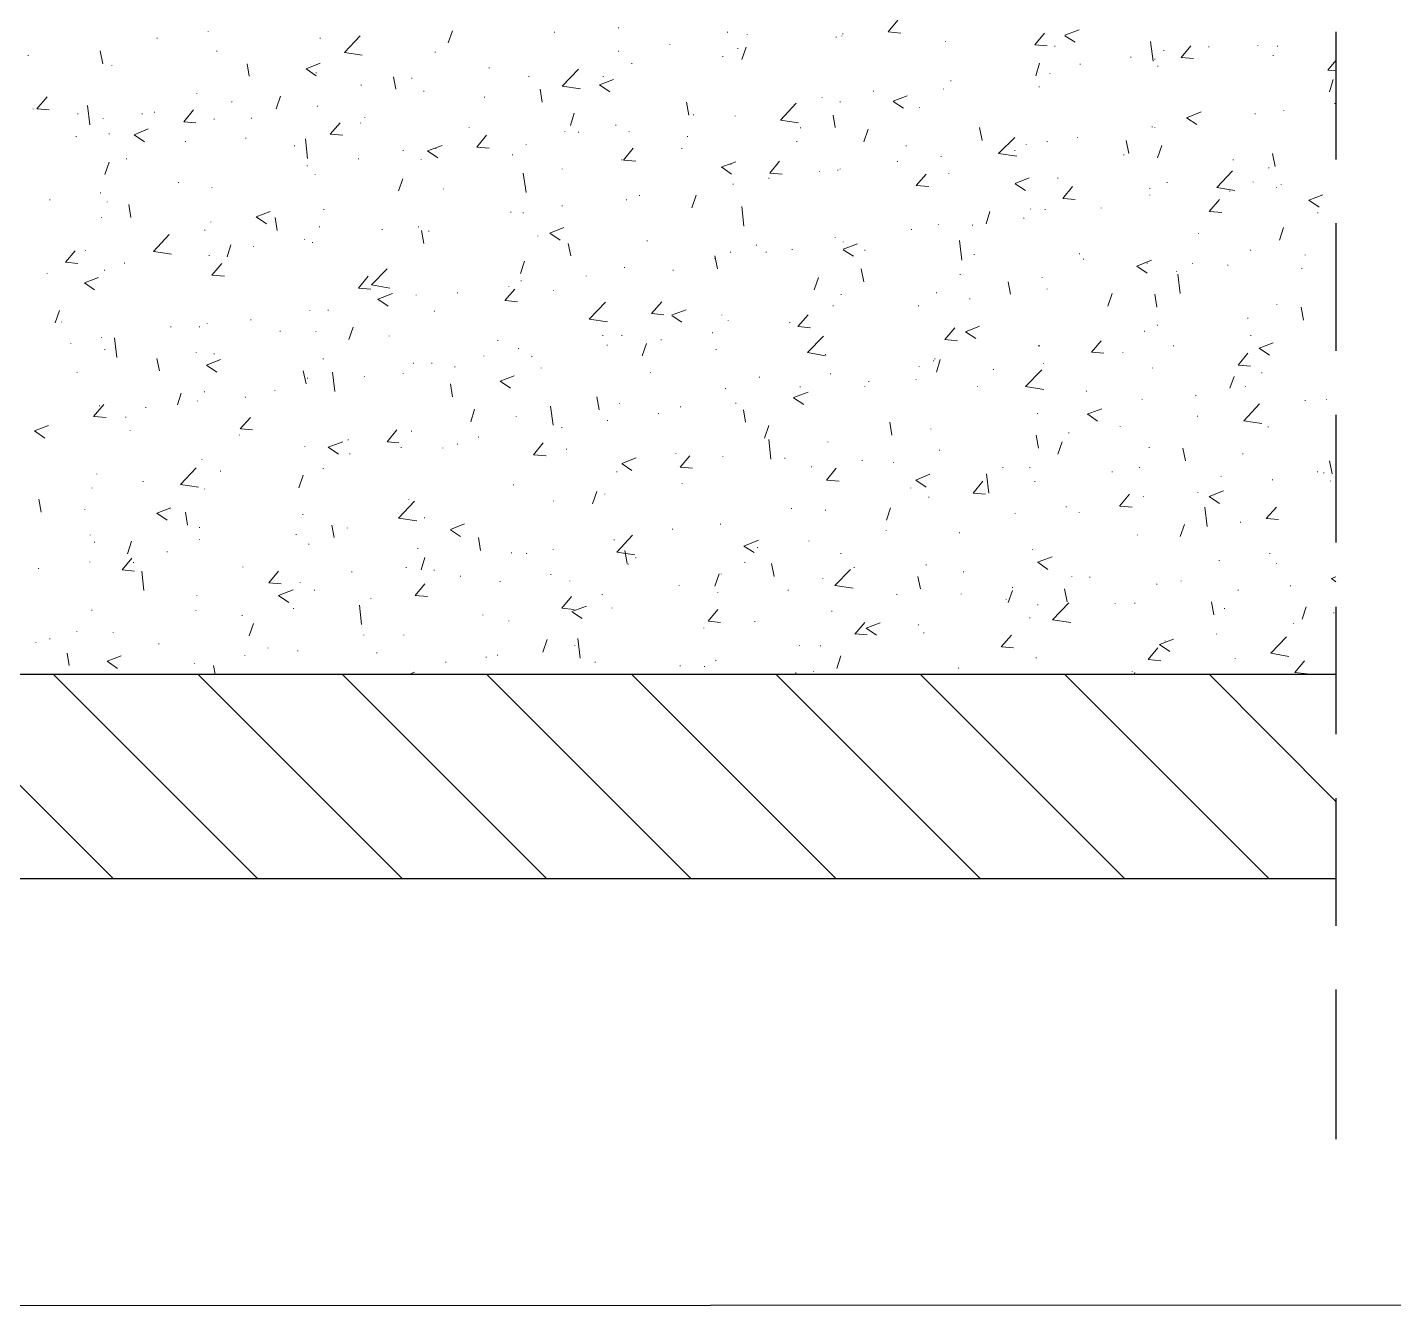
# Model space of a CAD drawing. Header units: millimetres. Extents: x 0.3 to 47.5, y 0.1 to 28.
# Drawn here: x 17.44 to 19.547, y 0.116 to 2.094 of the extents above; entities that cross this region are included whole.
import ezdxf

# ---------------------------------------------------------------- set-up
doc = ezdxf.new("R2010")
doc.units = ezdxf.units.MM
doc.layers.add('PDF _Geometria', color=7, linetype='Continuous')

msp = doc.modelspace()

# ---------------------------------------------------------------- linework, layer by layer
at = {"layer": 'PDF _Geometria', "lineweight": 25}
msp.add_lwpolyline([(0.2517, 27.9682), (47.4858, 27.9682), (47.485, 0.1366), (0.2517, 0.1157)], close=True, dxfattribs=at)
at = {"layer": 'PDF _Geometria', "lineweight": 9}
for points in [[(17.7192, 2.0866), (17.7192, 2.0874)], [(18.0892, 2.0699), (18.0958, 2.0882)], [(18.2533, 2.0857), (18.2533, 2.0866)], [(18.3517, 2.0924), (18.3517, 2.0932)], [(18.52, 2.0857), (18.52, 2.0866)], [(18.7867, 2.0849), (18.7675, 2.0866), (18.7825, 2.1049)], [(19.04, 2.0816), (19.0617, 2.0899)], [(17.6408, 2.0766), (17.6408, 2.0774)], [(17.8917, 2.0766), (17.8917, 2.0774)], [(17.9567, 2.0507), (17.9292, 2.0549), (17.9533, 2.0807)], [(18.4308, 2.0666), (18.4308, 2.0674)], [(18.55, 2.0824), (18.55, 2.0832)], [(18.6875, 2.0782), (18.6875, 2.0791)], [(18.6958, 2.0799), (18.6958, 2.0807)], [(18.6975, 2.0832), (18.6975, 2.0841)], [(18.8558, 2.0716), (18.8558, 2.0724)], [(19.0125, 2.0649), (18.9933, 2.0666), (19.0083, 2.0849)], [(19.0242, 2.0641), (19.0242, 2.0649)], [(19.04, 2.0807), (19.0558, 2.0707)], [(19.1758, 2.0416), (19.1717, 2.0716)], [(19.2383, 2.0457), (19.2192, 2.0474), (19.2342, 2.0649)], [(19.3375, 2.0649), (19.3375, 2.0657)], [(19.3675, 2.0641), (19.3675, 2.0649)], [(17.4417, 2.0499), (17.4417, 2.0507)], [(17.5567, 2.0374), (17.5525, 2.0574)], [(17.7325, 2.0566), (17.7325, 2.0574)], [(18.0692, 2.0549), (18.0692, 2.0557)], [(18.3517, 2.0566), (18.3517, 2.0574)], [(18.5125, 2.0482), (18.5125, 2.0491)], [(18.5358, 2.0607), (18.5358, 2.0616)], [(18.5417, 2.0441), (18.5483, 2.0632)], [(19.1417, 2.0474), (19.1417, 2.0482)], [(19.1783, 2.0441), (19.1783, 2.0449)], [(19.1925, 2.0574), (19.1925, 2.0582)], [(19.2617, 2.0632), (19.2617, 2.0641)], [(19.3608, 2.0499), (19.3608, 2.0507)], [(17.5708, 2.0341), (17.5708, 2.0349)], [(17.7825, 2.0182), (17.7792, 2.0374)], [(17.8858, 2.0191), (17.87, 2.0299), (17.8917, 2.0382)], [(17.8858, 2.0232), (17.8858, 2.0241)], [(18.1525, 2.0307), (18.1525, 2.0316)], [(18.2933, 1.9991), (18.265, 2.0032), (18.29, 2.0291)], [(18.3725, 2.0374), (18.3725, 2.0382)], [(18.995, 2.0191), (19.0008, 2.0382)], [(19.0167, 2.0224), (19.0167, 2.0232)], [(19.0633, 2.0366), (19.0633, 2.0374)], [(19.1833, 2.0332), (19.1833, 2.0341)], [(19.4575, 2.0266), (19.445, 2.0274), (19.4575, 2.0424)], [(17.955, 2.0041), (17.955, 2.0049)], [(18.0083, 1.9982), (18.005, 2.0174)], [(18.0333, 2.0149), (18.0333, 2.0157)], [(18.2133, 2.0174), (18.2133, 2.0182)], [(18.3383, 1.9941), (18.3225, 2.0049), (18.3442, 2.0132)], [(18.3283, 2.0174), (18.3283, 2.0182)], [(18.8642, 2.0107), (18.8642, 2.0116)], [(19, 2.0016), (19, 2.0024)], [(19.4475, 1.9941), (19.4533, 2.0132)], [(17.455, 1.9682), (17.4708, 1.9866)], [(17.7017, 1.9916), (17.7017, 1.9924)], [(17.8242, 1.9682), (17.8308, 1.9874)], [(18.0517, 1.9949), (18.0517, 1.9957)], [(18.145, 1.9857), (18.145, 1.9866)], [(18.2342, 1.9782), (18.2308, 1.9982)], [(18.6658, 1.9849), (18.6658, 1.9857)], [(18.745, 1.9949), (18.745, 1.9957)], [(18.775, 1.9799), (18.7967, 1.9882)], [(18.8525, 1.9982), (18.8525, 1.9991)], [(17.4492, 1.9674), (17.4492, 1.9682)], [(17.4558, 1.9682), (17.4742, 1.9666)], [(17.5183, 1.9599), (17.5183, 1.9607)], [(17.5367, 1.9432), (17.5333, 1.9732)], [(17.6175, 1.9599), (17.6175, 1.9607)], [(17.6367, 1.9624), (17.6367, 1.9632)], [(17.7, 1.9466), (17.6817, 1.9482), (17.6967, 1.9666)], [(17.7558, 1.9782), (17.7558, 1.9791)], [(17.8875, 1.9716), (17.8875, 1.9724)], [(18.2775, 1.9424), (18.2833, 1.9616)], [(18.46, 1.9582), (18.4567, 1.9782)], [(18.4675, 1.9582), (18.4675, 1.9591)], [(18.6292, 1.9466), (18.6017, 1.9507), (18.6258, 1.9766)], [(18.6933, 1.9782), (18.6933, 1.9791)], [(18.775, 1.9791), (18.7908, 1.9691)], [(18.8158, 1.9699), (18.8158, 1.9707)], [(19.2433, 1.9441), (19.2275, 1.9541), (19.25, 1.9632)], [(19.3333, 1.9599), (19.3333, 1.9607)], [(19.3775, 1.9649), (19.3775, 1.9657)], [(19.4558, 1.9757), (19.4558, 1.9766)], [(17.5575, 1.9524), (17.5575, 1.9532)], [(17.7283, 1.9516), (17.7283, 1.9524)], [(17.7858, 1.9532), (17.7858, 1.9541)], [(17.9267, 1.9274), (17.9075, 1.9291), (17.9225, 1.9466)], [(17.9542, 1.9457), (17.9542, 1.9466)], [(17.9608, 1.9541), (17.9608, 1.9549)], [(18.1217, 1.9391), (18.1217, 1.9399)], [(18.3475, 1.9424), (18.3475, 1.9432)], [(18.5317, 1.9566), (18.5317, 1.9574)], [(18.6325, 1.9382), (18.6325, 1.9391)], [(18.6858, 1.9391), (18.6825, 1.9582)], [(18.9125, 1.9191), (18.9083, 1.9391)], [(19.1742, 1.9399), (19.1742, 1.9407)], [(19.1783, 1.9391), (19.1783, 1.9399)], [(17.5158, 1.9249), (17.5158, 1.9257)], [(17.5667, 1.9291), (17.5667, 1.9299)], [(17.6208, 1.9174), (17.605, 1.9282), (17.6267, 1.9374)], [(17.6842, 1.9174), (17.6842, 1.9182)], [(17.7775, 1.9224), (17.7775, 1.9232)], [(17.8725, 1.8916), (17.8692, 1.9216)], [(18.1525, 1.9074), (18.1333, 1.9091), (18.1483, 1.9274)], [(18.2692, 1.9324), (18.2692, 1.9332)], [(18.29, 1.9316), (18.29, 1.9324)], [(18.3683, 1.9324), (18.3683, 1.9332)], [(18.4583, 1.9249), (18.4583, 1.9257)], [(18.6267, 1.9174), (18.6267, 1.9182)], [(18.73, 1.9174), (18.7367, 1.9366)], [(18.9658, 1.8949), (18.9375, 1.8991), (18.9625, 1.9241)], [(19.0125, 1.9174), (19.0125, 1.9182)], [(19.0592, 1.9232), (19.0592, 1.9241)], [(19.1383, 1.8991), (19.1342, 1.9191)], [(17.8525, 1.9107), (17.8525, 1.9116)], [(18.02, 1.9032), (18.02, 1.9041)], [(18.0733, 1.8924), (18.0575, 1.9032), (18.08, 1.9116)], [(18.07, 1.9066), (18.07, 1.9074)], [(18.1883, 1.8966), (18.1883, 1.8974)], [(18.2092, 1.9124), (18.2092, 1.9132)], [(18.3783, 1.8874), (18.3592, 1.8891), (18.3742, 1.9074)], [(18.4492, 1.9066), (18.4492, 1.9074)], [(18.795, 1.9107), (18.795, 1.9116)], [(18.9625, 1.9032), (18.9625, 1.9041)], [(18.98, 1.9124), (18.98, 1.9132)], [(19.1308, 1.8966), (19.1308, 1.8974)], [(19.1825, 1.8924), (19.1892, 1.9116)], [(19.3642, 1.8791), (19.36, 1.8991)], [(17.56, 1.8666), (17.5667, 1.8857)], [(17.5933, 1.8907), (17.5933, 1.8916)], [(17.8717, 1.8799), (17.8717, 1.8807)], [(17.9508, 1.8907), (17.9508, 1.8916)], [(18.0475, 1.8899), (18.0475, 1.8907)], [(18.265, 1.8749), (18.265, 1.8757)], [(18.3567, 1.8891), (18.3567, 1.8899)], [(18.51, 1.8782), (18.5325, 1.8866)], [(18.5108, 1.8782), (18.5258, 1.8674)], [(18.525, 1.8824), (18.525, 1.8832)], [(18.6042, 1.8674), (18.585, 1.8691), (18.6, 1.8874)], [(18.6933, 1.8749), (18.6933, 1.8757)], [(18.7817, 1.8866), (18.7817, 1.8874)], [(18.8492, 1.8941), (18.8492, 1.8949)], [(19.2992, 1.8891), (19.2992, 1.8899)], [(19.3542, 1.8766), (19.3542, 1.8774)], [(17.6733, 1.8541), (17.6733, 1.8549)], [(17.8842, 1.8666), (17.8842, 1.8674)], [(18.0125, 1.8416), (18.0192, 1.8599)], [(18.2092, 1.8391), (18.205, 1.8691)], [(18.5833, 1.8607), (18.5833, 1.8616)], [(18.6617, 1.8707), (18.6617, 1.8716)], [(18.69, 1.8732), (18.69, 1.8741)], [(18.83, 1.8482), (18.8108, 1.8499), (18.8258, 1.8674)], [(18.8608, 1.8682), (18.8608, 1.8691)], [(18.9633, 1.8532), (18.985, 1.8616)], [(19.0292, 1.8607), (19.0292, 1.8616)], [(19.1975, 1.8541), (19.1975, 1.8549)], [(19.3017, 1.8424), (19.2742, 1.8466), (19.2983, 1.8724)], [(19.33, 1.8549), (19.33, 1.8557)], [(17.5533, 1.8382), (17.5533, 1.8391)], [(17.725, 1.8466), (17.725, 1.8474)], [(18.0817, 1.8441), (18.0817, 1.8449)], [(18.3842, 1.8341), (18.3842, 1.8349)], [(18.465, 1.8157), (18.4717, 1.8349)], [(18.5283, 1.8516), (18.5283, 1.8524)], [(18.9633, 1.8524), (18.9792, 1.8424)], [(19.0367, 1.8299), (19.0517, 1.8482)], [(19.1708, 1.8449), (19.1708, 1.8457)], [(19.1708, 1.8349), (19.1708, 1.8357)], [(19.2942, 1.8407), (19.2942, 1.8416)], [(19.3658, 1.8466), (19.3658, 1.8474)], [(19.3733, 1.8507), (19.3733, 1.8516)], [(19.4317, 1.8166), (19.4158, 1.8274), (19.4375, 1.8357)], [(17.475, 1.8274), (17.475, 1.8282)], [(17.5633, 1.8241), (17.5633, 1.8249)], [(17.6, 1.8007), (17.5967, 1.8207)], [(17.8975, 1.8124), (17.8975, 1.8132)], [(18.265, 1.8182), (18.265, 1.8191)], [(18.3642, 1.8274), (18.3642, 1.8282)], [(18.545, 1.7874), (18.5417, 1.8174)], [(18.9867, 1.8132), (18.9867, 1.8141)], [(19.0092, 1.8124), (19.0092, 1.8132)], [(19.0375, 1.8299), (19.0558, 1.8282)], [(19.0958, 1.8149), (19.0958, 1.8157)], [(19.2625, 1.8099), (19.2783, 1.8282)], [(17.555, 1.7999), (17.555, 1.8007)], [(17.7233, 1.7932), (17.7233, 1.7941)], [(17.8092, 1.7907), (17.7933, 1.8016), (17.815, 1.8099)], [(17.8258, 1.7807), (17.8225, 1.8007)], [(18.1858, 1.8082), (18.1858, 1.8091)], [(18.205, 1.8074), (18.205, 1.8082)], [(18.9183, 1.7907), (18.9242, 1.8099)], [(18.9767, 1.7991), (18.9767, 1.7999)], [(19.2633, 1.8099), (19.2817, 1.8082)], [(19.43, 1.8074), (19.43, 1.8082)], [(17.6625, 1.7441), (17.635, 1.7482), (17.6592, 1.7741)], [(17.7142, 1.7807), (17.7142, 1.7816)], [(17.8908, 1.7857), (17.8908, 1.7866)], [(17.9875, 1.7816), (17.9875, 1.7824)], [(18.0433, 1.7857), (18.0433, 1.7866)], [(18.0517, 1.7607), (18.0483, 1.7807)], [(18.0592, 1.7791), (18.0592, 1.7799)], [(18.2275, 1.7716), (18.2275, 1.7724)], [(18.2617, 1.7657), (18.2458, 1.7766), (18.2675, 1.7849)], [(18.6858, 1.7691), (18.6858, 1.7699)], [(18.8033, 1.7816), (18.8033, 1.7824)], [(18.845, 1.7891), (18.845, 1.7899)], [(18.8975, 1.7882), (18.8975, 1.7891)], [(19.2458, 1.7757), (19.2458, 1.7766)], [(19.3708, 1.7657), (19.3767, 1.7849)], [(17.5183, 1.7299), (17.4992, 1.7316), (17.5142, 1.7491)], [(17.53, 1.7491), (17.53, 1.7499)], [(17.7483, 1.7399), (17.7542, 1.7582)], [(17.7892, 1.7557), (17.7892, 1.7566)], [(17.8675, 1.7666), (17.8675, 1.7674)], [(17.88, 1.7616), (17.88, 1.7624)], [(18.2783, 1.7416), (18.2742, 1.7607)], [(18.3958, 1.7641), (18.3958, 1.7649)], [(18.5642, 1.7574), (18.5642, 1.7582)], [(18.6192, 1.7507), (18.6192, 1.7516)], [(18.6983, 1.7624), (18.6983, 1.7632)], [(18.6983, 1.7516), (18.72, 1.7599)], [(18.6983, 1.7507), (18.7142, 1.7407)], [(18.7317, 1.7499), (18.7317, 1.7507)], [(18.8808, 1.7349), (18.8775, 1.7649)], [(19.3258, 1.7499), (19.3258, 1.7507)], [(17.59, 1.7299), (17.59, 1.7307)], [(17.7208, 1.7416), (17.7208, 1.7424)], [(17.7442, 1.7099), (17.725, 1.7116), (17.74, 1.7299)], [(18.2008, 1.7141), (18.2067, 1.7332)], [(18.5042, 1.7216), (18.5, 1.7416)], [(18.5, 1.7366), (18.5, 1.7374)], [(18.5242, 1.7466), (18.5242, 1.7474)], [(18.5792, 1.7466), (18.5792, 1.7474)], [(18.9, 1.7432), (18.9, 1.7441)], [(19.0625, 1.7441), (19.0625, 1.7449)], [(19.0683, 1.7357), (19.0683, 1.7366)], [(19.1667, 1.7149), (19.1508, 1.7257), (19.1733, 1.7349)], [(19.1667, 1.7299), (19.1667, 1.7307)], [(19.2367, 1.7291), (19.2367, 1.7299)], [(19.2908, 1.7266), (19.2908, 1.7274)], [(19.41, 1.7424), (19.41, 1.7432)], [(17.4708, 1.7141), (17.4708, 1.7149)], [(17.5442, 1.6891), (17.5283, 1.6999), (17.55, 1.7082)], [(17.5592, 1.7191), (17.5592, 1.7199)], [(17.97, 1.6899), (17.9508, 1.6916), (17.9658, 1.7099)], [(17.9992, 1.6916), (17.9708, 1.6966), (17.995, 1.7216)], [(18.3017, 1.7099), (18.3017, 1.7107)], [(18.3608, 1.7232), (18.3608, 1.7241)], [(18.4358, 1.7191), (18.4358, 1.7199)], [(18.6533, 1.6891), (18.66, 1.7082)], [(18.73, 1.7016), (18.7258, 1.7216)], [(18.8783, 1.7124), (18.8783, 1.7132)], [(19.005, 1.7074), (19.005, 1.7082)], [(19.2117, 1.7166), (19.2117, 1.7174)], [(19.2175, 1.6832), (19.2142, 1.7132)], [(19.405, 1.7216), (19.405, 1.7224)], [(18.1767, 1.6724), (18.1917, 1.6899)], [(18.1825, 1.6941), (18.1825, 1.6949)], [(18.2017, 1.7024), (18.2017, 1.7032)], [(18.2517, 1.6874), (18.2517, 1.6882)], [(18.9558, 1.6824), (18.9525, 1.7016)], [(19.0125, 1.6899), (19.0125, 1.6907)], [(17.9967, 1.6641), (17.9808, 1.6749), (18.0033, 1.6832)], [(18.04, 1.6807), (18.04, 1.6816)], [(18.1033, 1.6841), (18.1033, 1.6849)], [(18.1775, 1.6724), (18.1958, 1.6707)], [(18.335, 1.6399), (18.3067, 1.6441), (18.3317, 1.6699)], [(18.4025, 1.6524), (18.4183, 1.6707)], [(18.6825, 1.6641), (18.6825, 1.6649)], [(18.695, 1.6816), (18.695, 1.6824)], [(18.8142, 1.6641), (18.8142, 1.6649)], [(18.8417, 1.6841), (18.8417, 1.6849)], [(18.8933, 1.6749), (18.8933, 1.6757)], [(19.1058, 1.6641), (19.1125, 1.6832)], [(19.1817, 1.6624), (19.1783, 1.6824)], [(19.3667, 1.6657), (19.3667, 1.6666)], [(17.4833, 1.6382), (17.49, 1.6574)], [(17.785, 1.6424), (17.785, 1.6432)], [(17.8758, 1.6566), (17.8758, 1.6574)], [(17.9042, 1.6574), (17.9042, 1.6582)], [(18.0683, 1.6557), (18.0683, 1.6566)], [(18.4033, 1.6524), (18.4217, 1.6507)], [(18.4333, 1.6499), (18.4558, 1.6582)], [(18.4342, 1.6491), (18.4492, 1.6391)], [(18.5108, 1.6499), (18.5108, 1.6507)], [(18.6283, 1.6324), (18.6442, 1.6507)], [(19.3217, 1.6449), (19.3217, 1.6457)], [(19.4075, 1.6424), (19.4042, 1.6624)], [(17.4933, 1.6391), (17.4933, 1.6399)], [(17.6617, 1.6316), (17.6617, 1.6324)], [(17.7058, 1.6316), (17.7058, 1.6324)], [(17.7175, 1.6366), (17.7175, 1.6374)], [(17.83, 1.6249), (17.83, 1.6257)], [(17.885, 1.6241), (17.885, 1.6249)], [(17.9358, 1.6124), (17.9425, 1.6316)], [(18.4967, 1.6224), (18.4967, 1.6232)], [(18.5208, 1.6416), (18.5208, 1.6424)], [(18.6158, 1.6382), (18.6158, 1.6391)], [(18.6292, 1.6324), (18.6475, 1.6307)], [(18.8742, 1.6107), (18.855, 1.6124), (18.87, 1.6307)], [(18.9025, 1.6141), (18.8867, 1.6241), (18.9083, 1.6332)], [(19.1625, 1.6249), (19.1625, 1.6257)], [(19.1825, 1.6341), (19.1825, 1.6349)], [(17.5075, 1.6057), (17.5075, 1.6066)], [(17.555, 1.6149), (17.555, 1.6157)], [(17.5783, 1.5849), (17.575, 1.6149)], [(17.9983, 1.6174), (17.9983, 1.6182)], [(18.1658, 1.6107), (18.1658, 1.6116)], [(18.3275, 1.6182), (18.3275, 1.6191)], [(18.3342, 1.6032), (18.3342, 1.6041)], [(18.3567, 1.6182), (18.3567, 1.6191)], [(18.3883, 1.5874), (18.395, 1.6066)], [(18.4175, 1.6116), (18.4175, 1.6124)], [(18.6708, 1.5874), (18.6433, 1.5924), (18.6675, 1.6174)], [(18.9992, 1.6024), (18.9992, 1.6032)], [(19.0008, 1.6024), (19.0008, 1.6032)], [(19.1, 1.5916), (19.0808, 1.5932), (19.0958, 1.6107)], [(19.2075, 1.6024), (19.2075, 1.6032)], [(19.3267, 1.6182), (19.3267, 1.6191)], [(19.355, 1.5882), (19.3392, 1.5991), (19.3608, 1.6074)], [(17.56, 1.5966), (17.56, 1.5974)], [(17.6442, 1.5641), (17.64, 1.5832)], [(17.7008, 1.5924), (17.7008, 1.5932)], [(17.7325, 1.5624), (17.7167, 1.5732), (17.7383, 1.5816)], [(17.7283, 1.5899), (17.7283, 1.5907)], [(17.8967, 1.5824), (17.8967, 1.5832)], [(18.1442, 1.5866), (18.1442, 1.5874)], [(18.1975, 1.5982), (18.1975, 1.5991)], [(18.2183, 1.5857), (18.2183, 1.5866)], [(18.5025, 1.5966), (18.5025, 1.5974)], [(18.6708, 1.5891), (18.6708, 1.5899)], [(18.8375, 1.5791), (18.8375, 1.5799)], [(18.8392, 1.5824), (18.8392, 1.5832)], [(18.8417, 1.5624), (18.8475, 1.5816)], [(19.1292, 1.5924), (19.1292, 1.5932)], [(19.3258, 1.5716), (19.3067, 1.5732), (19.3217, 1.5916)], [(17.5175, 1.5616), (17.5175, 1.5624)], [(17.87, 1.5441), (17.8658, 1.5641)], [(17.9142, 1.5324), (17.9108, 1.5624)], [(18.02, 1.5599), (18.02, 1.5607)], [(18.0358, 1.5757), (18.0358, 1.5766)], [(18.0642, 1.5757), (18.0642, 1.5766)], [(18.0992, 1.5699), (18.0992, 1.5707)], [(18.2325, 1.5682), (18.2325, 1.5691)], [(18.4008, 1.5616), (18.4008, 1.5624)], [(18.6783, 1.5591), (18.6783, 1.5599)], [(18.815, 1.5707), (18.815, 1.5716)], [(18.93, 1.5657), (18.93, 1.5666)], [(19.0075, 1.5357), (18.9792, 1.5399), (19.0042, 1.5657)], [(19.0067, 1.5749), (19.0067, 1.5757)], [(19.175, 1.5682), (19.175, 1.5691)], [(19.3433, 1.5607), (19.3433, 1.5616)], [(17.8725, 1.5524), (17.8725, 1.5532)], [(17.96, 1.5549), (17.96, 1.5557)], [(18.0958, 1.5241), (18.0925, 1.5441)], [(18.185, 1.5374), (18.1692, 1.5482), (18.1908, 1.5566)], [(18.5692, 1.5541), (18.5692, 1.5549)], [(18.6317, 1.5391), (18.6317, 1.5399)], [(18.7317, 1.5399), (18.7317, 1.5407)], [(18.7375, 1.5474), (18.7375, 1.5482)], [(18.8108, 1.5507), (18.8108, 1.5516)], [(18.905, 1.5399), (18.905, 1.5407)], [(19.2942, 1.5374), (19.3008, 1.5557)], [(19.3183, 1.5399), (19.3183, 1.5407)], [(17.6717, 1.5116), (17.6775, 1.5299)], [(17.7025, 1.5174), (17.7025, 1.5182)], [(17.7133, 1.5316), (17.7133, 1.5324)], [(17.7767, 1.5232), (17.7767, 1.5241)], [(17.8217, 1.5332), (17.8217, 1.5341)], [(18.3217, 1.5041), (18.3183, 1.5241)], [(18.5167, 1.5366), (18.5167, 1.5374)], [(18.6217, 1.5232), (18.6442, 1.5316)], [(18.6217, 1.5224), (18.6375, 1.5124)], [(19.0733, 1.5324), (19.0733, 1.5332)], [(19.1592, 1.5199), (19.1592, 1.5207)], [(19.2417, 1.5257), (19.2417, 1.5266)], [(19.41, 1.5182), (19.41, 1.5191)], [(19.4433, 1.5199), (19.4433, 1.5207)], [(17.5425, 1.4941), (17.5583, 1.5124)], [(17.5517, 1.5099), (17.5517, 1.5107)], [(17.6233, 1.5074), (17.6233, 1.5082)], [(18.1242, 1.4857), (18.13, 1.5049)], [(18.2508, 1.4807), (18.2467, 1.5099)], [(18.3533, 1.5132), (18.3533, 1.5141)], [(18.4133, 1.4982), (18.4133, 1.4991)], [(18.4475, 1.5082), (18.4475, 1.5091)], [(18.5325, 1.5141), (18.5325, 1.5149)], [(18.5475, 1.4849), (18.5442, 1.5041)], [(18.9975, 1.4982), (18.9975, 1.4991)], [(19.0742, 1.4974), (19.0967, 1.5057)], [(19.075, 1.4974), (19.09, 1.4866)], [(19.3433, 1.4832), (19.3158, 1.4874), (19.34, 1.5132)], [(17.4675, 1.4607), (17.4517, 1.4716), (17.4733, 1.4799)], [(17.5433, 1.4941), (17.5617, 1.4924)], [(17.5925, 1.4924), (17.5925, 1.4932)], [(17.7683, 1.4749), (17.7842, 1.4924)], [(17.7692, 1.4749), (17.7875, 1.4732)], [(18.1942, 1.4932), (18.1942, 1.4941)], [(18.2642, 1.4766), (18.2642, 1.4774)], [(18.335, 1.4874), (18.335, 1.4882)], [(18.5767, 1.4607), (18.5833, 1.4799)], [(18.7733, 1.4649), (18.77, 1.4849)], [(18.8333, 1.4741), (18.8333, 1.4749)], [(19.125, 1.4782), (19.125, 1.4791)], [(19.2442, 1.4941), (19.2442, 1.4949)], [(19.3533, 1.4774), (19.3533, 1.4782)], [(17.5992, 1.4716), (17.5992, 1.4724)], [(17.7675, 1.4649), (17.7675, 1.4657)], [(17.92, 1.4357), (17.9042, 1.4466), (17.9267, 1.4549)], [(17.935, 1.4574), (17.935, 1.4582)], [(18.0133, 1.4532), (17.995, 1.4549), (18.01, 1.4732)], [(18.0325, 1.4707), (18.0325, 1.4716)], [(18.1358, 1.4616), (18.1358, 1.4624)], [(18.5867, 1.4282), (18.5833, 1.4582)], [(18.6742, 1.4541), (18.6742, 1.4549)], [(18.9992, 1.4449), (18.9958, 1.4649)], [(19.0292, 1.4357), (19.0358, 1.4549)], [(19.0458, 1.4682), (19.0458, 1.4691)], [(17.8683, 1.4474), (17.8683, 1.4482)], [(17.9375, 1.4357), (17.9375, 1.4366)], [(18.0167, 1.4457), (18.0167, 1.4466)], [(18.0808, 1.4449), (18.0808, 1.4457)], [(18.1033, 1.4507), (18.1033, 1.4516)], [(18.24, 1.4332), (18.2208, 1.4349), (18.2358, 1.4532)], [(18.2717, 1.4432), (18.2717, 1.4441)], [(18.44, 1.4366), (18.44, 1.4374)], [(18.4658, 1.4141), (18.4467, 1.4157), (18.4617, 1.4332)], [(18.5125, 1.4316), (18.5125, 1.4324)], [(18.8467, 1.4416), (18.8467, 1.4424)], [(19.17, 1.4457), (19.17, 1.4466)], [(19.2258, 1.4257), (19.2217, 1.4449)], [(19.3142, 1.4357), (19.3142, 1.4366)], [(17.7042, 1.3849), (17.6767, 1.3891), (17.7008, 1.4149)], [(17.7092, 1.4274), (17.7092, 1.4282)], [(17.8967, 1.4132), (17.8967, 1.4141)], [(18.3567, 1.4216), (18.3792, 1.4299)], [(18.3575, 1.4207), (18.3725, 1.4107)], [(18.6083, 1.4291), (18.6083, 1.4299)], [(18.6492, 1.4157), (18.6492, 1.4166)], [(18.6917, 1.3941), (18.6725, 1.3957), (18.6875, 1.4141)], [(18.7275, 1.4257), (18.7275, 1.4266)], [(18.7758, 1.4224), (18.7758, 1.4232)], [(18.9442, 1.4149), (18.9442, 1.4157)], [(18.9858, 1.4149), (18.9858, 1.4157)], [(19.155, 1.4149), (19.155, 1.4157)], [(19.4517, 1.4057), (19.4475, 1.4257)], [(17.5475, 1.4049), (17.5475, 1.4057)], [(17.6192, 1.3932), (17.6192, 1.3941)], [(17.7383, 1.4091), (17.7383, 1.4099)], [(17.8592, 1.3841), (17.8658, 1.4032)], [(18.3492, 1.4082), (18.3492, 1.4091)], [(18.45, 1.3899), (18.45, 1.3907)], [(18.8258, 1.3849), (18.81, 1.3957), (18.8317, 1.4049)], [(18.9175, 1.3741), (18.8983, 1.3757), (18.9133, 1.3941)], [(18.9225, 1.3757), (18.9192, 1.4057)], [(18.9933, 1.3932), (18.9933, 1.3941)], [(19.1125, 1.4082), (19.1125, 1.4091)], [(19.2808, 1.4007), (19.2808, 1.4016)], [(19.36, 1.3957), (19.36, 1.3966)], [(19.4292, 1.4082), (19.4292, 1.4091)], [(19.4392, 1.4066), (19.4392, 1.4074)], [(19.4492, 1.3941), (19.4492, 1.3949)], [(17.54, 1.3832), (17.54, 1.3841)], [(17.7133, 1.3816), (17.7133, 1.3824)], [(18.19, 1.3882), (18.19, 1.3891)], [(18.3117, 1.3591), (18.3183, 1.3782)], [(18.3308, 1.3741), (18.3308, 1.3749)], [(18.8025, 1.3832), (18.8025, 1.3841)], [(18.83, 1.3691), (18.83, 1.3699)], [(19.1242, 1.3557), (19.1392, 1.3741)], [(19.1608, 1.3699), (19.1608, 1.3707)], [(19.245, 1.3766), (19.245, 1.3774)], [(19.2783, 1.3599), (19.2625, 1.3707), (19.2842, 1.3791)], [(17.4617, 1.3466), (17.4583, 1.3666)], [(17.5292, 1.3499), (17.5292, 1.3507)], [(17.6558, 1.3341), (17.64, 1.3449), (17.6617, 1.3532)], [(18.0408, 1.3332), (18.0125, 1.3374), (18.0375, 1.3632)], [(18.0283, 1.3657), (18.0283, 1.3666)], [(18.2517, 1.3632), (18.2517, 1.3641)], [(18.6183, 1.3516), (18.6183, 1.3524)], [(18.6708, 1.3491), (18.6708, 1.3499)], [(18.765, 1.3341), (18.7708, 1.3532)], [(19.0417, 1.3541), (19.0417, 1.3549)], [(19.125, 1.3557), (19.1433, 1.3541)], [(19.2592, 1.3241), (19.2558, 1.3541)], [(19.35, 1.3366), (19.3658, 1.3541)], [(17.6875, 1.3266), (17.6842, 1.3466)], [(17.865, 1.3424), (17.865, 1.3432)], [(18.0525, 1.3374), (18.0525, 1.3382)], [(18.0925, 1.3199), (18.1142, 1.3282)], [(18.5092, 1.3274), (18.5092, 1.3282)], [(18.9633, 1.3441), (18.9633, 1.3449)], [(19.0617, 1.3457), (19.0617, 1.3466)], [(19.2175, 1.3091), (19.2242, 1.3274)], [(19.3108, 1.3307), (19.3108, 1.3316)], [(19.3508, 1.3366), (19.3692, 1.3349)], [(17.5375, 1.3107), (17.5375, 1.3116)], [(17.7058, 1.3224), (17.7058, 1.3232)], [(17.855, 1.3116), (17.855, 1.3124)], [(17.9133, 1.3074), (17.91, 1.3266)], [(17.9333, 1.3216), (17.9333, 1.3224)], [(18.0925, 1.3191), (18.1083, 1.3091)], [(18.1392, 1.2874), (18.1358, 1.3074)], [(18.3767, 1.2807), (18.3492, 1.2849), (18.3733, 1.3107)], [(18.435, 1.3199), (18.435, 1.3207)], [(18.7642, 1.3174), (18.7642, 1.3182)], [(18.8775, 1.3141), (18.8775, 1.3149)], [(19.1517, 1.3107), (19.1517, 1.3116)], [(17.5442, 1.2999), (17.5442, 1.3007)], [(17.595, 1.2824), (17.6008, 1.3016)], [(17.6558, 1.2849), (17.6558, 1.2857)], [(17.7058, 1.3041), (17.7058, 1.3049)], [(17.8742, 1.2966), (17.8742, 1.2974)], [(18.0425, 1.2899), (18.0425, 1.2907)], [(18.2508, 1.2882), (18.2508, 1.2891)], [(18.345, 1.3032), (18.345, 1.3041)], [(18.365, 1.2674), (18.3617, 1.2874)], [(18.5608, 1.2841), (18.545, 1.2941), (18.5675, 1.3032)], [(18.5658, 1.2916), (18.5658, 1.2924)], [(18.645, 1.3016), (18.645, 1.3024)], [(18.99, 1.2882), (18.99, 1.2891)], [(17.5367, 1.2691), (17.5367, 1.2699)], [(17.6058, 1.2557), (17.5867, 1.2574), (17.6017, 1.2757)], [(17.6042, 1.2682), (17.6042, 1.2691)], [(18.0475, 1.2574), (18.0533, 1.2766)], [(18.1867, 1.2832), (18.1867, 1.2841)], [(18.21, 1.2824), (18.21, 1.2832)], [(18.3667, 1.2657), (18.3667, 1.2666)], [(18.3783, 1.2757), (18.3783, 1.2766)], [(18.5467, 1.2682), (18.5467, 1.2691)], [(18.5917, 1.2474), (18.5875, 1.2674)], [(18.6942, 1.2824), (18.6942, 1.2832)], [(18.8258, 1.2649), (18.8258, 1.2657)], [(18.9975, 1.2691), (19.02, 1.2774)], [(18.9983, 1.2691), (19.0133, 1.2582)], [(19.2775, 1.2716), (19.2775, 1.2724)], [(19.3558, 1.2824), (19.3558, 1.2832)], [(19.3658, 1.2666), (19.3658, 1.2674)], [(17.4575, 1.2591), (17.4575, 1.2599)], [(17.62, 1.2257), (17.6167, 1.2557)], [(17.7725, 1.2616), (17.7725, 1.2624)], [(17.8317, 1.2357), (17.8125, 1.2374), (17.8275, 1.2557)], [(17.9408, 1.2541), (17.9408, 1.2549)], [(18.0242, 1.2607), (18.0242, 1.2616)], [(18.0675, 1.2566), (18.0675, 1.2574)], [(18.1083, 1.2474), (18.1083, 1.2482)], [(18.2475, 1.2499), (18.2475, 1.2507)], [(18.5, 1.2324), (18.5067, 1.2516)], [(18.51, 1.2507), (18.51, 1.2516)], [(18.6667, 1.2441), (18.6667, 1.2449)], [(18.7133, 1.2291), (18.685, 1.2332), (18.7092, 1.2582)], [(18.715, 1.2607), (18.715, 1.2616)], [(18.8175, 1.2282), (18.8133, 1.2474)], [(18.8833, 1.2541), (18.8833, 1.2549)], [(19.0508, 1.2466), (19.0508, 1.2474)], [(19.0783, 1.2457), (19.0783, 1.2466)], [(19.4575, 1.2391), (19.4508, 1.2441), (19.4575, 1.2466)], [(17.8433, 1.2074), (17.8275, 1.2182), (17.85, 1.2266)], [(17.8608, 1.2374), (17.8608, 1.2382)], [(17.8833, 1.2257), (17.8833, 1.2266)], [(18.0575, 1.2166), (18.0383, 1.2182), (18.0533, 1.2357)], [(18.1692, 1.2391), (18.1692, 1.2399)], [(18.2767, 1.2399), (18.2767, 1.2407)], [(18.445, 1.2332), (18.445, 1.2341)], [(18.505, 1.2224), (18.505, 1.2232)], [(18.6133, 1.2257), (18.6133, 1.2266)], [(18.9525, 1.2074), (18.9592, 1.2257)], [(18.9592, 1.2299), (18.9592, 1.2307)], [(19.0433, 1.2082), (19.0392, 1.2282)], [(19.1817, 1.2349), (19.1817, 1.2357)], [(19.2192, 1.2399), (19.2192, 1.2407)], [(19.3067, 1.2257), (19.3067, 1.2266)], [(19.3875, 1.2324), (19.3875, 1.2332)], [(17.7017, 1.2174), (17.7017, 1.2182)], [(17.9558, 1.1732), (17.9525, 1.2032)], [(17.97, 1.2132), (17.97, 1.2141)], [(18.2833, 1.1966), (18.2642, 1.1982), (18.2792, 1.2166)], [(18.28, 1.1932), (18.3025, 1.2016)], [(18.3267, 1.2191), (18.3267, 1.2199)], [(18.7808, 1.2191), (18.7808, 1.2199)], [(18.88, 1.2199), (18.88, 1.2207)], [(18.9492, 1.2116), (18.9492, 1.2124)], [(18.9983, 1.2032), (18.9983, 1.2041)], [(19.0492, 1.1766), (19.0208, 1.1807), (19.0458, 1.2066)], [(19.1175, 1.2049), (19.1175, 1.2057)], [(19.1475, 1.2057), (19.1475, 1.2066)], [(19.2692, 1.1882), (19.2658, 1.2082)], [(19.4058, 1.1816), (19.4117, 1.2007)], [(17.54, 1.1949), (17.54, 1.1957)], [(17.7, 1.1941), (17.7, 1.1949)], [(17.7717, 1.1866), (17.7717, 1.1874)], [(17.8508, 1.1974), (17.8508, 1.1982)], [(18.1425, 1.1874), (18.1425, 1.1882)], [(18.2808, 1.1924), (18.2958, 1.1824)], [(18.3417, 1.1982), (18.3417, 1.1991)], [(18.49, 1.1782), (18.505, 1.1966)], [(18.6808, 1.1932), (18.6808, 1.1941)], [(18.9858, 1.1832), (18.9858, 1.1841)], [(19.2858, 1.1974), (19.2858, 1.1982)], [(19.4542, 1.1907), (19.4542, 1.1916)], [(17.5167, 1.1624), (17.5167, 1.1632)], [(17.5725, 1.1607), (17.5725, 1.1616)], [(17.7825, 1.1557), (17.7892, 1.1749)], [(18.1825, 1.1782), (18.1825, 1.1791)], [(18.4833, 1.1674), (18.4833, 1.1682)], [(18.4908, 1.1782), (18.5092, 1.1766)], [(18.5617, 1.1774), (18.5617, 1.1782)], [(18.7158, 1.1582), (18.7317, 1.1766)], [(18.7167, 1.1591), (18.735, 1.1574)], [(18.7492, 1.1566), (18.7333, 1.1674), (18.755, 1.1757)], [(18.8142, 1.1724), (18.8142, 1.1732)], [(18.8225, 1.1599), (18.8225, 1.1607)], [(19.2733, 1.1582), (19.2733, 1.1591)], [(19.3925, 1.1741), (19.3925, 1.1749)], [(17.4533, 1.1449), (17.4533, 1.1457)], [(17.475, 1.1507), (17.475, 1.1516)], [(17.6433, 1.1432), (17.6433, 1.1441)], [(17.8117, 1.1366), (17.8117, 1.1374)], [(17.9592, 1.1566), (17.9592, 1.1574)], [(18.0208, 1.1566), (18.0208, 1.1574)], [(18.235, 1.1307), (18.2417, 1.1499)], [(18.2842, 1.1407), (18.2842, 1.1416)], [(18.2925, 1.1216), (18.2892, 1.1516)], [(18.6308, 1.1407), (18.6308, 1.1416)], [(18.6633, 1.1399), (18.6633, 1.1407)], [(18.9417, 1.1391), (18.9575, 1.1566)], [(18.9425, 1.1391), (18.9608, 1.1374)], [(19.1875, 1.1174), (19.1683, 1.1191), (19.1833, 1.1374)], [(19.2017, 1.1316), (19.1858, 1.1424), (19.2075, 1.1507)], [(19.1942, 1.1474), (19.1942, 1.1482)], [(19.385, 1.1241), (19.3575, 1.1291), (19.3817, 1.1541)], [(17.505, 1.1099), (17.5017, 1.1291)], [(17.5792, 1.1057), (17.5633, 1.1166), (17.585, 1.1249)], [(17.7758, 1.1249), (17.7758, 1.1257)], [(17.8575, 1.1324), (17.8575, 1.1332)], [(17.9792, 1.1291), (17.9792, 1.1299)], [(18.1475, 1.1224), (18.1475, 1.1232)], [(18.165, 1.1257), (18.165, 1.1266)], [(18.5017, 1.1174), (18.5017, 1.1182)], [(18.6883, 1.1057), (18.6942, 1.1249)], [(18.9958, 1.1216), (18.9958, 1.1224)], [(19.3025, 1.1207), (19.3025, 1.1216)], [(19.4133, 1.0974), (19.3942, 1.0991), (19.4092, 1.1174)], [(17.5725, 0.7816), (17.2575, 1.0966)], [(17.795, 0.7816), (17.48, 1.0966)], [(17.6983, 1.1124), (17.6983, 1.1132)], [(18.0183, 0.7816), (17.7033, 1.0966)], [(17.73, 1.0966), (17.7275, 1.1099)], [(18.2408, 0.7816), (17.9258, 1.0966)], [(18.03, 1.0966), (18.0375, 1.0999)], [(18.0858, 1.1149), (18.0858, 1.1157)], [(18.4633, 0.7816), (18.1483, 1.0966)], [(18.3158, 1.1149), (18.3158, 1.1157)], [(18.6867, 0.7816), (18.3717, 1.0966)], [(18.4467, 1.1091), (18.4467, 1.1099)], [(18.4842, 1.1082), (18.4842, 1.1091)], [(18.9092, 0.7816), (18.5942, 1.0966)], [(18.625, 1.0966), (18.625, 1.0991)], [(18.6525, 1.1007), (18.6525, 1.1016)], [(19.1317, 0.7816), (18.8167, 1.0966)], [(18.8758, 1.1057), (18.8758, 1.1066)], [(19.3542, 0.7816), (19.0392, 1.0966)], [(19.1433, 1.1007), (19.1433, 1.1016)], [(19.1467, 1.0966), (19.1475, 1.0991)], [(19.4575, 0.9007), (19.2625, 1.0966)]]:
    msp.add_lwpolyline(points, dxfattribs=at)
at = {"layer": 'PDF _Geometria', "lineweight": 25}
for points in [[(19.4575, 2.0866), (19.4575, 1.8899)], [(19.4575, 1.7916), (19.4575, 1.5949)], [(19.4575, 1.4966), (19.4575, 1.2999)], [(19.4575, 1.2007), (19.4575, 1.0041)], [(14.7325, 1.0966), (19.4575, 1.0966)], [(19.4575, 0.9057), (19.4575, 0.7091)], [(14.7325, 0.7816), (19.4575, 0.7816)], [(19.4575, 0.6107), (19.4575, 0.3799)]]:
    msp.add_lwpolyline(points, dxfattribs=at)

doc.saveas('drawing.dxf')
